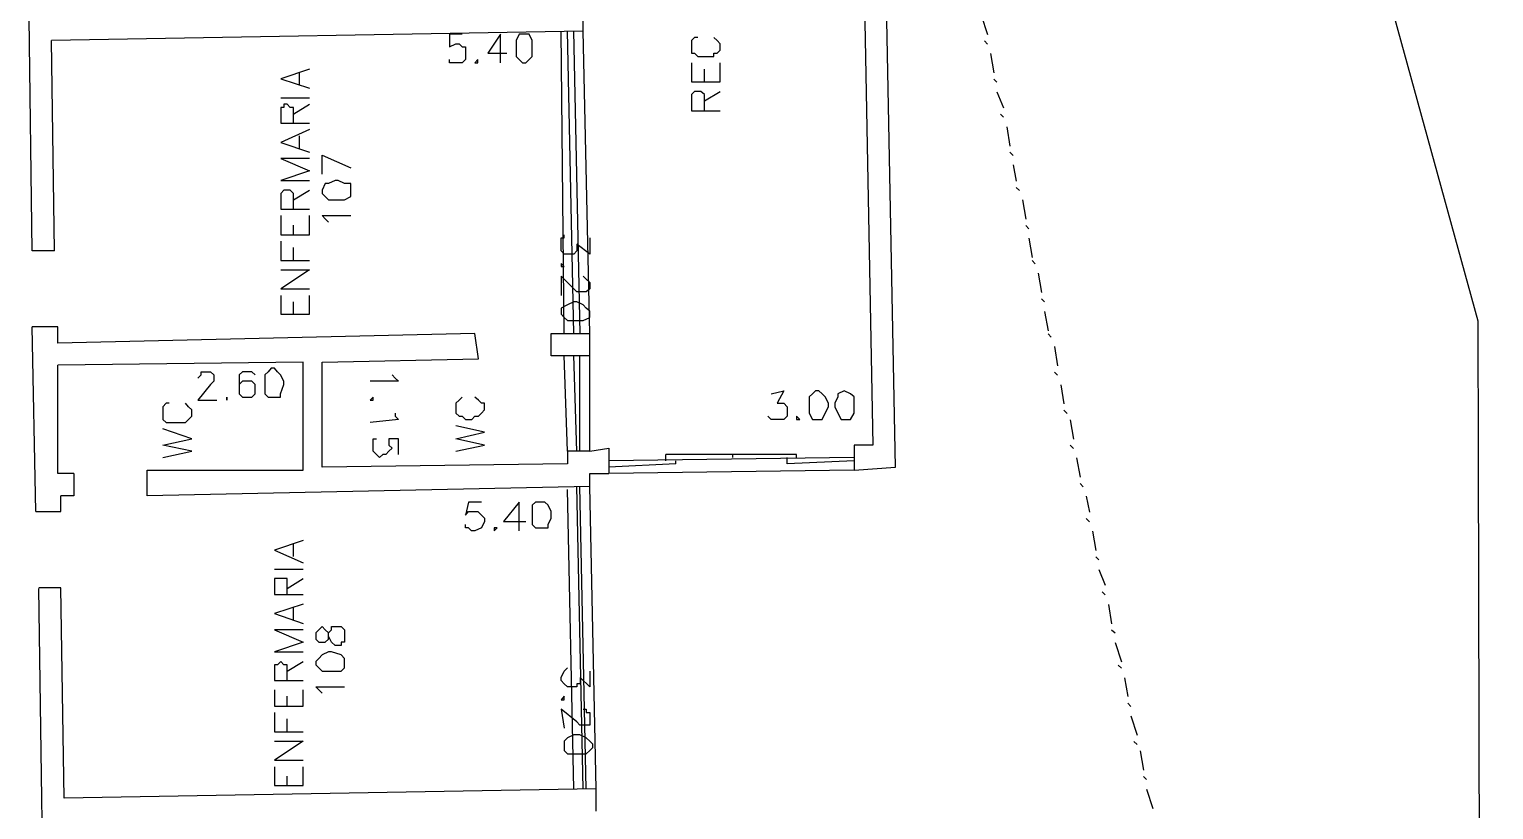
# Model space of a CAD drawing. Header units: millimetres. Extents: x -369 to -70, y -1414 to -1185.
# Drawn here: x -148.46 to -132.9, y -1290.01 to -1281.71 of the extents above; entities that cross this region are included whole.
import ezdxf

# ---------------------------------------------------------------- set-up
doc = ezdxf.new("R2010")
doc.units = ezdxf.units.MM
doc.header["$MEASUREMENT"] = 0
for name, color, linetype in [('10', 10, 'Continuous'), ('12', 12, 'Continuous'), ('14', 14, 'Continuous'), ('50', 50, 'Continuous'), ('6', 6, 'Continuous'), ('8', 8, 'Continuous')]:
    doc.layers.add(name, color=color, linetype=linetype)

msp = doc.modelspace()

# ---------------------------------------------------------------- linework, layer by layer
at = {"layer": '10'}
for points in [[(-139.597, -1280.884), (-139.497, -1286.132)], [(-139.257, -1286.367), (-139.361, -1280.884)], [(-142.574, -1281.732), (-142.574, -1281.496)], [(-148.429, -1284.066), (-148.461, -1281.596)], [(-142.574, -1281.732), (-148.225, -1281.832)], [(-148.193, -1284.066), (-148.225, -1281.832)], [(-148.193, -1284.066), (-148.429, -1284.066)], [(-148.393, -1286.839), (-148.429, -1284.877)], [(-148.157, -1285.049), (-148.157, -1284.877), (-148.157, -1284.877), (-148.429, -1284.877)], [(-143.725, -1284.945), (-148.157, -1285.049)], [(-145.348, -1285.249), (-143.689, -1285.217), (-143.689, -1285.217), (-143.725, -1284.945)], [(-142.506, -1285.185), (-142.914, -1285.185), (-142.914, -1285.185), (-142.914, -1284.945), (-142.914, -1284.945), (-142.506, -1284.945)], [(-142.506, -1285.185), (-142.506, -1284.945)], [(-145.552, -1285.249), (-148.157, -1285.284)], [(-145.552, -1286.399), (-145.552, -1285.249)], [(-145.348, -1286.367), (-145.348, -1285.249)], [(-148.157, -1286.435), (-148.157, -1285.284)], [(-142.506, -1286.196), (-142.303, -1286.164), (-142.303, -1286.164), (-142.303, -1286.435)], [(-139.497, -1286.132), (-139.697, -1286.132), (-139.697, -1286.399), (-139.257, -1286.367)], [(-142.742, -1286.332), (-145.348, -1286.367)], [(-142.506, -1286.196), (-142.742, -1286.196), (-142.742, -1286.332)], [(-147.989, -1286.435), (-148.157, -1286.435)], [(-147.989, -1286.435), (-147.989, -1286.671), (-147.989, -1286.671), (-148.125, -1286.671)], [(-147.21, -1286.671), (-147.21, -1286.399), (-147.21, -1286.399), (-145.552, -1286.399)], [(-142.506, -1286.435), (-142.303, -1286.435)], [(-142.506, -1286.571), (-142.506, -1286.435)], [(-142.506, -1286.571), (-147.21, -1286.671)], [(-148.393, -1286.839), (-148.125, -1286.839), (-148.125, -1286.839), (-148.125, -1286.671)], [(-148.125, -1287.65), (-148.361, -1287.65)], [(-148.293, -1292.358), (-148.361, -1287.654)], [(-148.089, -1289.884), (-148.125, -1287.65)], [(-142.438, -1289.784), (-148.089, -1289.884)], [(-142.438, -1290.02), (-142.438, -1289.784)]]:
    msp.add_lwpolyline(points, dxfattribs=at)
at = {"layer": '12'}
for points in [[(-138.346, -1281.564), (-138.278, -1281.768)], [(-138.278, -1281.872), (-138.31, -1281.836)], [(-138.246, -1281.971), (-138.21, -1282.175)], [(-138.178, -1282.275), (-138.21, -1282.243)], [(-138.178, -1282.379), (-138.11, -1282.547)], [(-138.11, -1282.647), (-138.142, -1282.615)], [(-138.074, -1282.751), (-138.042, -1282.955)], [(-138.006, -1283.055), (-138.042, -1283.019)], [(-138.006, -1283.154), (-137.974, -1283.326)], [(-137.939, -1283.426), (-137.974, -1283.394)], [(-137.907, -1283.526), (-137.871, -1283.73)], [(-137.839, -1283.834), (-137.871, -1283.798)], [(-137.839, -1283.934), (-137.803, -1284.138)], [(-137.771, -1284.205), (-137.803, -1284.169)], [(-137.739, -1284.305), (-137.703, -1284.509)], [(-137.671, -1284.609), (-137.703, -1284.577)], [(-137.671, -1284.713), (-137.635, -1284.917)], [(-137.603, -1284.985), (-137.635, -1284.949)], [(-137.567, -1285.085), (-137.535, -1285.288)], [(-137.535, -1285.388), (-137.567, -1285.356)], [(-137.499, -1285.492), (-137.467, -1285.692)], [(-137.431, -1285.796), (-137.467, -1285.76)], [(-137.399, -1285.864), (-137.363, -1286.068)], [(-137.363, -1286.168), (-137.399, -1286.132)], [(-137.331, -1286.268), (-137.295, -1286.471)], [(-137.263, -1286.575), (-137.295, -1286.539)], [(-137.231, -1286.675), (-137.195, -1286.843)], [(-137.195, -1286.947), (-137.231, -1286.911)], [(-137.163, -1287.047), (-137.127, -1287.251)], [(-137.095, -1287.351), (-137.127, -1287.319)], [(-137.095, -1287.455), (-137.027, -1287.622)], [(-137.027, -1287.722), (-137.059, -1287.69)], [(-136.991, -1287.826), (-136.959, -1288.03)], [(-136.923, -1288.13), (-136.959, -1288.098)], [(-136.923, -1288.23), (-136.855, -1288.434)], [(-136.855, -1288.502), (-136.891, -1288.47)], [(-136.824, -1288.605), (-136.788, -1288.805)], [(-136.756, -1288.909), (-136.788, -1288.873)], [(-136.756, -1289.009), (-136.688, -1289.213)], [(-136.688, -1289.313), (-136.724, -1289.281)], [(-136.656, -1289.381), (-136.62, -1289.585)], [(-136.588, -1289.684), (-136.62, -1289.653)], [(-136.588, -1289.788), (-136.52, -1289.992)]]:
    msp.add_lwpolyline(points, dxfattribs=at)
at = {"layer": '14'}
for points in [[(-139.157, -1262.685), (-133.067, -1284.813)], [(-133.067, -1284.809), (-132.899, -1353.802)]]:
    msp.add_lwpolyline(points, dxfattribs=at)
at = {"layer": '50'}
for points in [[(-143.861, -1281.764), (-143.997, -1281.764), (-143.997, -1281.9), (-143.929, -1281.868), (-143.893, -1281.868), (-143.861, -1281.9), (-143.825, -1281.9), (-143.825, -1281.967), (-143.825, -1282.003), (-143.825, -1282.035), (-143.861, -1282.071), (-143.893, -1282.071), (-143.929, -1282.071), (-143.997, -1282.071), (-143.997, -1282.035)], [(-143.453, -1282.071), (-143.453, -1281.764), (-143.453, -1281.764), (-143.589, -1281.967), (-143.386, -1281.967)], [(-143.218, -1281.764), (-143.254, -1281.764), (-143.286, -1281.832), (-143.286, -1281.9), (-143.286, -1281.936), (-143.286, -1282.003), (-143.254, -1282.035), (-143.218, -1282.071), (-143.186, -1282.071), (-143.15, -1282.035), (-143.118, -1282.003), (-143.118, -1281.936), (-143.118, -1281.9), (-143.118, -1281.832), (-143.15, -1281.764), (-143.186, -1281.764), (-143.218, -1281.764)], [(-141.355, -1281.8), (-141.391, -1281.8), (-141.423, -1281.832), (-141.423, -1281.868), (-141.423, -1281.936), (-141.423, -1281.967), (-141.391, -1281.967), (-141.355, -1282.003), (-141.323, -1282.003), (-141.255, -1282.003), (-141.188, -1282.003), (-141.188, -1281.967), (-141.152, -1281.967), (-141.12, -1281.936), (-141.12, -1281.868), (-141.152, -1281.832), (-141.188, -1281.8)], [(-145.484, -1282.139), (-145.787, -1282.239), (-145.787, -1282.239), (-145.484, -1282.339)], [(-143.693, -1282.035), (-143.725, -1282.071), (-143.693, -1282.071), (-143.693, -1282.035)], [(-141.423, -1282.071), (-141.423, -1282.271), (-141.423, -1282.271), (-141.12, -1282.271)], [(-141.287, -1282.271), (-141.287, -1282.139)], [(-141.12, -1282.271), (-141.12, -1282.071)], [(-145.588, -1282.307), (-145.588, -1282.171)], [(-145.787, -1282.443), (-145.484, -1282.443)], [(-141.287, -1282.579), (-141.287, -1282.443), (-141.287, -1282.407), (-141.323, -1282.375), (-141.355, -1282.375), (-141.391, -1282.375), (-141.423, -1282.407), (-141.423, -1282.443), (-141.423, -1282.579), (-141.423, -1282.579), (-141.12, -1282.579)], [(-141.287, -1282.475), (-141.12, -1282.375)], [(-145.655, -1282.711), (-145.655, -1282.611), (-145.655, -1282.543), (-145.687, -1282.543), (-145.719, -1282.511), (-145.755, -1282.511), (-145.755, -1282.543), (-145.787, -1282.543), (-145.787, -1282.611), (-145.787, -1282.711), (-145.787, -1282.711), (-145.484, -1282.711)], [(-145.651, -1282.611), (-145.484, -1282.511)], [(-145.484, -1282.779), (-145.787, -1282.915), (-145.787, -1282.915), (-145.484, -1283.019)], [(-145.588, -1282.983), (-145.588, -1282.847)], [(-145.348, -1283.254), (-145.348, -1283.051), (-145.348, -1283.051), (-145.044, -1283.186)], [(-145.484, -1283.086), (-145.787, -1283.086), (-145.787, -1283.086), (-145.484, -1283.218), (-145.484, -1283.218), (-145.787, -1283.322), (-145.787, -1283.322), (-145.484, -1283.322)], [(-145.348, -1283.458), (-145.316, -1283.49), (-145.28, -1283.526), (-145.212, -1283.526), (-145.18, -1283.526), (-145.112, -1283.526), (-145.044, -1283.49), (-145.044, -1283.458), (-145.044, -1283.422), (-145.044, -1283.354), (-145.112, -1283.354), (-145.18, -1283.322), (-145.212, -1283.322), (-145.28, -1283.354), (-145.316, -1283.354), (-145.348, -1283.422), (-145.348, -1283.458)], [(-145.655, -1283.626), (-145.655, -1283.49), (-145.655, -1283.458), (-145.687, -1283.422), (-145.719, -1283.422), (-145.755, -1283.422), (-145.787, -1283.458), (-145.787, -1283.49), (-145.787, -1283.626), (-145.787, -1283.626), (-145.484, -1283.626)], [(-145.655, -1283.526), (-145.484, -1283.422)], [(-145.787, -1283.694), (-145.787, -1283.898), (-145.787, -1283.898), (-145.484, -1283.898)], [(-145.484, -1283.898), (-145.484, -1283.694)], [(-145.28, -1283.762), (-145.316, -1283.726), (-145.348, -1283.694), (-145.044, -1283.694)], [(-145.655, -1283.898), (-145.655, -1283.794)], [(-145.787, -1283.966), (-145.787, -1284.169), (-145.787, -1284.169), (-145.484, -1284.169)], [(-142.506, -1283.93), (-142.506, -1284.102), (-142.642, -1283.998), (-142.642, -1284.066), (-142.674, -1284.102), (-142.71, -1284.102), (-142.742, -1284.102), (-142.778, -1284.102), (-142.81, -1284.066), (-142.81, -1284.034), (-142.81, -1283.998), (-142.81, -1283.93), (-142.778, -1283.93), (-142.778, -1283.898)], [(-145.655, -1284.169), (-145.655, -1284.034)], [(-145.787, -1284.269), (-145.484, -1284.269), (-145.484, -1284.269), (-145.787, -1284.473), (-145.787, -1284.473), (-145.484, -1284.473)], [(-142.778, -1284.233), (-142.81, -1284.201), (-142.81, -1284.233), (-142.778, -1284.233)], [(-142.574, -1284.337), (-142.574, -1284.337), (-142.542, -1284.369), (-142.506, -1284.405), (-142.506, -1284.473), (-142.542, -1284.505), (-142.574, -1284.505), (-142.606, -1284.505), (-142.642, -1284.505), (-142.674, -1284.473), (-142.81, -1284.337), (-142.81, -1284.541)], [(-145.787, -1284.541), (-145.787, -1284.741), (-145.787, -1284.741), (-145.484, -1284.741)], [(-145.655, -1284.741), (-145.655, -1284.609)], [(-145.484, -1284.741), (-145.484, -1284.541)], [(-142.506, -1284.709), (-142.542, -1284.677), (-142.574, -1284.641), (-142.642, -1284.609), (-142.674, -1284.609), (-142.742, -1284.641), (-142.81, -1284.677), (-142.81, -1284.709), (-142.81, -1284.741), (-142.778, -1284.777), (-142.742, -1284.809), (-142.674, -1284.809), (-142.642, -1284.809), (-142.574, -1284.809), (-142.506, -1284.777), (-142.506, -1284.741), (-142.506, -1284.709)], [(-146.671, -1285.42), (-146.671, -1285.42), (-146.635, -1285.384), (-146.635, -1285.352), (-146.603, -1285.352), (-146.567, -1285.352), (-146.535, -1285.352), (-146.499, -1285.384), (-146.499, -1285.42), (-146.499, -1285.452), (-146.535, -1285.488), (-146.671, -1285.656), (-146.467, -1285.656)], [(-146.059, -1285.384), (-146.095, -1285.352), (-146.127, -1285.352), (-146.163, -1285.352), (-146.195, -1285.352), (-146.231, -1285.384), (-146.231, -1285.452), (-146.231, -1285.556), (-146.231, -1285.588), (-146.195, -1285.624), (-146.163, -1285.624), (-146.127, -1285.624), (-146.095, -1285.624), (-146.059, -1285.588), (-146.059, -1285.556), (-146.059, -1285.52), (-146.059, -1285.488), (-146.095, -1285.452), (-146.127, -1285.452), (-146.163, -1285.452), (-146.195, -1285.452), (-146.231, -1285.488), (-146.231, -1285.556)], [(-145.891, -1285.316), (-145.923, -1285.352), (-145.959, -1285.384), (-145.959, -1285.452), (-145.959, -1285.52), (-145.959, -1285.588), (-145.923, -1285.624), (-145.891, -1285.624), (-145.855, -1285.624), (-145.791, -1285.624), (-145.791, -1285.588), (-145.755, -1285.488), (-145.755, -1285.452), (-145.791, -1285.384), (-145.823, -1285.352), (-145.855, -1285.316), (-145.891, -1285.316)], [(-144.604, -1285.384), (-144.572, -1285.42), (-144.537, -1285.452), (-144.84, -1285.452)], [(-140.576, -1285.588), (-140.444, -1285.556), (-140.512, -1285.688), (-140.476, -1285.688), (-140.444, -1285.688), (-140.408, -1285.724), (-140.408, -1285.756), (-140.408, -1285.792), (-140.408, -1285.824), (-140.444, -1285.86), (-140.476, -1285.86), (-140.544, -1285.86), (-140.576, -1285.86), (-140.612, -1285.824)], [(-140.105, -1285.556), (-140.137, -1285.588), (-140.172, -1285.62), (-140.172, -1285.688), (-140.172, -1285.724), (-140.172, -1285.792), (-140.137, -1285.86), (-140.105, -1285.86), (-140.069, -1285.86), (-140.037, -1285.86), (-140.005, -1285.792), (-139.969, -1285.724), (-139.969, -1285.688), (-140.005, -1285.62), (-140.037, -1285.588), (-140.069, -1285.556), (-140.105, -1285.556)], [(-139.801, -1285.556), (-139.869, -1285.588), (-139.869, -1285.62), (-139.901, -1285.688), (-139.901, -1285.724), (-139.869, -1285.792), (-139.833, -1285.86), (-139.801, -1285.86), (-139.765, -1285.86), (-139.733, -1285.86), (-139.697, -1285.792), (-139.697, -1285.724), (-139.697, -1285.688), (-139.697, -1285.62), (-139.733, -1285.588), (-139.801, -1285.556)], [(-146.974, -1285.688), (-147.006, -1285.688), (-147.042, -1285.724), (-147.042, -1285.756), (-147.042, -1285.824), (-147.042, -1285.86), (-147.006, -1285.892), (-146.974, -1285.892), (-146.938, -1285.892), (-146.87, -1285.892), (-146.802, -1285.892), (-146.77, -1285.86), (-146.735, -1285.824), (-146.735, -1285.756), (-146.77, -1285.724), (-146.802, -1285.688)], [(-146.363, -1285.624), (-146.363, -1285.624), (-146.363, -1285.656), (-146.363, -1285.624)], [(-144.808, -1285.656), (-144.808, -1285.624), (-144.84, -1285.656), (-144.808, -1285.656)], [(-143.861, -1285.624), (-143.893, -1285.656), (-143.929, -1285.688), (-143.929, -1285.756), (-143.929, -1285.792), (-143.893, -1285.824), (-143.861, -1285.824), (-143.825, -1285.86), (-143.757, -1285.86), (-143.725, -1285.824), (-143.689, -1285.824), (-143.657, -1285.792), (-143.625, -1285.756), (-143.625, -1285.688), (-143.657, -1285.688), (-143.689, -1285.656), (-143.725, -1285.624)], [(-144.572, -1285.792), (-144.572, -1285.824), (-144.537, -1285.86), (-144.84, -1285.892)], [(-140.308, -1285.824), (-140.308, -1285.86), (-140.272, -1285.86), (-140.308, -1285.824)], [(-147.042, -1286.264), (-146.735, -1286.196), (-146.735, -1286.196), (-147.042, -1286.132), (-147.042, -1286.132), (-146.735, -1286.064), (-146.735, -1286.064), (-147.042, -1285.96)], [(-143.929, -1286.196), (-143.625, -1286.132), (-143.625, -1286.132), (-143.929, -1286.064), (-143.929, -1286.064), (-143.625, -1285.996), (-143.625, -1285.996), (-143.929, -1285.928)], [(-144.537, -1286.232), (-144.537, -1286.064), (-144.64, -1286.064), (-144.64, -1286.132), (-144.604, -1286.164), (-144.64, -1286.196), (-144.672, -1286.232), (-144.704, -1286.232), (-144.74, -1286.264), (-144.772, -1286.232), (-144.808, -1286.196), (-144.808, -1286.164), (-144.808, -1286.132), (-144.808, -1286.064), (-144.772, -1286.064)], [(-143.657, -1286.739), (-143.793, -1286.739), (-143.825, -1286.875), (-143.793, -1286.839), (-143.761, -1286.839), (-143.725, -1286.839), (-143.693, -1286.839), (-143.657, -1286.875), (-143.625, -1286.907), (-143.625, -1286.943), (-143.657, -1287.011), (-143.725, -1287.043), (-143.761, -1287.043), (-143.793, -1287.011), (-143.825, -1287.011), (-143.825, -1286.975)], [(-143.254, -1287.043), (-143.254, -1286.739), (-143.254, -1286.739), (-143.422, -1286.943), (-143.186, -1286.943)], [(-143.05, -1286.739), (-143.082, -1286.739), (-143.118, -1286.771), (-143.118, -1286.839), (-143.118, -1286.907), (-143.118, -1286.975), (-143.082, -1287.011), (-143.05, -1287.011), (-143.014, -1287.011), (-142.946, -1287.011), (-142.946, -1286.975), (-142.914, -1286.907), (-142.914, -1286.839), (-142.946, -1286.771), (-142.982, -1286.739), (-143.014, -1286.739), (-143.05, -1286.739)], [(-143.521, -1287.011), (-143.521, -1287.011), (-143.521, -1287.043), (-143.489, -1287.011), (-143.521, -1287.011)], [(-145.552, -1287.147), (-145.855, -1287.247), (-145.855, -1287.247), (-145.552, -1287.383)], [(-145.655, -1287.315), (-145.655, -1287.179)], [(-145.855, -1287.451), (-145.552, -1287.451)], [(-145.719, -1287.718), (-145.719, -1287.618), (-145.719, -1287.55), (-145.755, -1287.55), (-145.787, -1287.55), (-145.823, -1287.55), (-145.855, -1287.55), (-145.855, -1287.618), (-145.855, -1287.718), (-145.855, -1287.718), (-145.552, -1287.718)], [(-145.719, -1287.654), (-145.552, -1287.55)], [(-145.552, -1287.822), (-145.855, -1287.922), (-145.855, -1287.922), (-145.552, -1288.026)], [(-145.655, -1287.99), (-145.655, -1287.854)], [(-145.552, -1288.094), (-145.855, -1288.094), (-145.855, -1288.094), (-145.552, -1288.226), (-145.552, -1288.226), (-145.855, -1288.33), (-145.855, -1288.33), (-145.552, -1288.33)], [(-145.416, -1288.194), (-145.384, -1288.226), (-145.348, -1288.226), (-145.316, -1288.226), (-145.28, -1288.194), (-145.28, -1288.126), (-145.248, -1288.094), (-145.248, -1288.058), (-145.212, -1288.058), (-145.148, -1288.058), (-145.112, -1288.094), (-145.112, -1288.126), (-145.112, -1288.194), (-145.112, -1288.226), (-145.148, -1288.226), (-145.148, -1288.262), (-145.212, -1288.262), (-145.248, -1288.226), (-145.28, -1288.162), (-145.28, -1288.126), (-145.316, -1288.094), (-145.348, -1288.058), (-145.384, -1288.094), (-145.416, -1288.126), (-145.416, -1288.194)], [(-145.416, -1288.466), (-145.384, -1288.498), (-145.348, -1288.534), (-145.28, -1288.534), (-145.248, -1288.534), (-145.148, -1288.534), (-145.112, -1288.498), (-145.112, -1288.466), (-145.112, -1288.43), (-145.112, -1288.398), (-145.148, -1288.362), (-145.248, -1288.33), (-145.28, -1288.33), (-145.348, -1288.362), (-145.384, -1288.398), (-145.416, -1288.43), (-145.416, -1288.466)], [(-145.719, -1288.633), (-145.719, -1288.498), (-145.719, -1288.466), (-145.755, -1288.466), (-145.787, -1288.43), (-145.823, -1288.466), (-145.855, -1288.466), (-145.855, -1288.498), (-145.855, -1288.633), (-145.855, -1288.633), (-145.552, -1288.633)], [(-145.719, -1288.534), (-145.552, -1288.43)], [(-142.506, -1288.534), (-142.506, -1288.701), (-142.606, -1288.601), (-142.606, -1288.669), (-142.642, -1288.669), (-142.642, -1288.701), (-142.674, -1288.701), (-142.71, -1288.701), (-142.742, -1288.701), (-142.778, -1288.669), (-142.81, -1288.633), (-142.81, -1288.601), (-142.778, -1288.534), (-142.742, -1288.498)], [(-145.855, -1288.733), (-145.855, -1288.905), (-145.855, -1288.905), (-145.552, -1288.905)], [(-145.719, -1288.905), (-145.719, -1288.801)], [(-145.552, -1288.905), (-145.552, -1288.733)], [(-145.348, -1288.769), (-145.348, -1288.769), (-145.416, -1288.701), (-145.112, -1288.701)], [(-142.778, -1288.837), (-142.778, -1288.801), (-142.81, -1288.837), (-142.778, -1288.837)], [(-145.855, -1288.973), (-145.855, -1289.177), (-145.855, -1289.177), (-145.552, -1289.177)], [(-142.574, -1288.937), (-142.542, -1288.937), (-142.542, -1288.973), (-142.506, -1288.973), (-142.506, -1289.005), (-142.506, -1289.073), (-142.506, -1289.109), (-142.542, -1289.109), (-142.574, -1289.109), (-142.61, -1289.109), (-142.642, -1289.073), (-142.81, -1288.937), (-142.778, -1289.141)], [(-145.719, -1289.177), (-145.719, -1289.041)], [(-145.855, -1289.277), (-145.552, -1289.277), (-145.552, -1289.277), (-145.855, -1289.481), (-145.855, -1289.481), (-145.552, -1289.481)], [(-142.474, -1289.309), (-142.506, -1289.277), (-142.542, -1289.241), (-142.61, -1289.209), (-142.674, -1289.209), (-142.742, -1289.241), (-142.778, -1289.277), (-142.778, -1289.309), (-142.778, -1289.345), (-142.778, -1289.377), (-142.742, -1289.413), (-142.674, -1289.413), (-142.61, -1289.413), (-142.542, -1289.413), (-142.506, -1289.377), (-142.474, -1289.345), (-142.474, -1289.309)], [(-145.855, -1289.549), (-145.855, -1289.748), (-145.855, -1289.748), (-145.552, -1289.748)], [(-145.552, -1289.748), (-145.552, -1289.549)], [(-145.719, -1289.748), (-145.719, -1289.649)]]:
    msp.add_lwpolyline(points, dxfattribs=at)
at = {"layer": '6'}
msp.add_lwpolyline([(-139.697, -1286.399), (-142.303, -1286.435)], dxfattribs=at)
at = {"layer": '8'}
for points in [[(-142.778, -1284.945), (-142.81, -1281.732)], [(-142.674, -1284.945), (-142.742, -1281.732)], [(-142.606, -1284.945), (-142.674, -1281.732)], [(-142.506, -1284.945), (-142.574, -1281.732)], [(-142.742, -1286.196), (-142.778, -1285.181)], [(-142.642, -1286.196), (-142.674, -1285.181)], [(-142.61, -1286.196), (-142.61, -1285.181)], [(-142.506, -1286.196), (-142.506, -1285.181)], [(-139.697, -1286.264), (-142.303, -1286.3)], [(-141.591, -1286.332), (-142.303, -1286.367)], [(-140.308, -1286.232), (-141.695, -1286.232)], [(-141.695, -1286.3), (-141.695, -1286.232)], [(-141.591, -1286.332), (-141.591, -1286.3)], [(-140.984, -1286.264), (-140.984, -1286.232)], [(-140.408, -1286.332), (-140.408, -1286.264)], [(-139.697, -1286.3), (-140.408, -1286.332)], [(-140.308, -1286.264), (-140.308, -1286.232)], [(-142.674, -1289.784), (-142.742, -1286.603)], [(-142.574, -1289.784), (-142.642, -1286.571)], [(-142.542, -1289.784), (-142.61, -1286.571)], [(-142.438, -1289.784), (-142.506, -1286.571)]]:
    msp.add_lwpolyline(points, dxfattribs=at)

doc.saveas('drawing.dxf')
